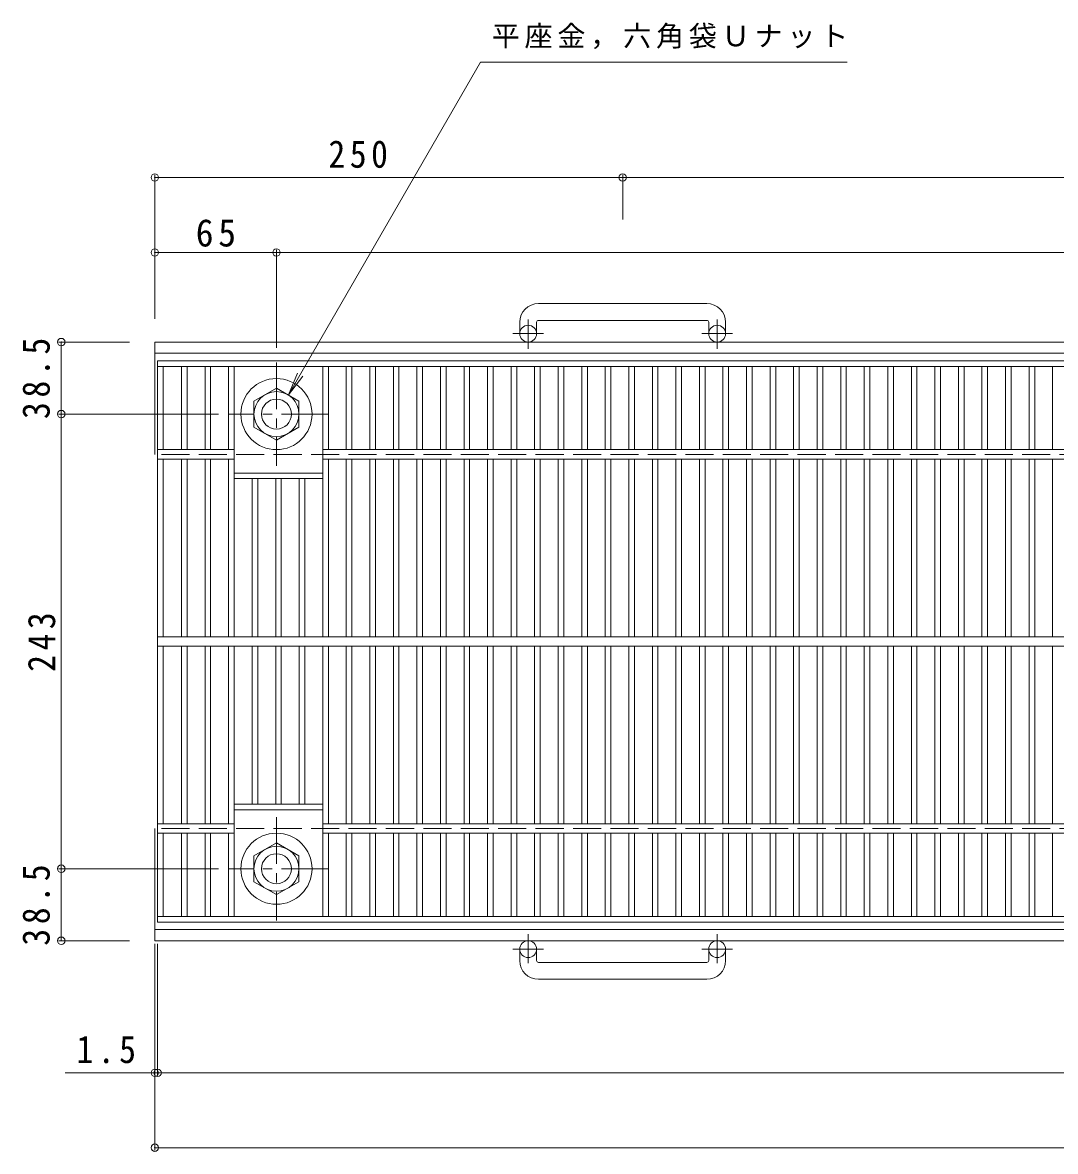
# Model space of a CAD drawing. Units: millimetres at full size, sheet at 1:5; details may follow other scales. Extents: x -927 to 900, y -687 to 625.
# Drawn here: x -927 to -375, y -28 to 575 of the extents above; entities that cross this region are included whole.
import ezdxf

# ---------------------------------------------------------------- set-up
doc = ezdxf.new("R2010")
doc.units = ezdxf.units.MM
doc.header["$LTSCALE"] = 5
doc.header["$PDMODE"] = 32
doc.header["$PDSIZE"] = 4
doc.linetypes.add('CHAIN1', pattern=[8, 5, -1, 1, -1])
doc.linetypes.add('DASHED3', pattern=[4, 3, -1])
for name, color, linetype, lineweight in [('A-1_ピット', 2, 'Continuous', 9), ('A-2_蓋', 3, 'Continuous', 9), ('A-4_寸法', 7, 'Continuous', 9), ('A-E', 7, 'Continuous', 9)]:
    doc.layers.add(name, color=color, linetype=linetype, lineweight=lineweight)
doc.styles.add('ＭＳ ゴシック', font='')
doc.styles.get('ＭＳ ゴシック').set_extended_font_data('MS Gothic')

msp = doc.modelspace()

# ---------------------------------------------------------------- linework, layer by layer
at = {"layer": 'A-1_ピット'}
for p, q in [((-561.457, 425.126), (-651.457, 425.126)), ((-661.457, 415.127), (-661.457, 409.027)), ((-652.457, 415.127), (-652.457, 409.027)), ((-651.457, 416.126), (-561.457, 416.126)), ((-560.457, 415.127), (-560.457, 409.027)), ((-551.457, 415.127), (-551.457, 409.027)), ((-856.457, 344.526), (-856.457, 404.527)), ((291.761, 404.527), (-856.457, 404.527)), ((289.475, 398.526), (-856.457, 398.526)), ((-856.457, 84.526), (-856.457, 144.526)), ((294.305, 90.526), (-856.457, 90.526)), ((291.761, 84.526), (-856.457, 84.526)), ((-661.457, 73.926), (-661.457, 80.026)), ((-652.457, 73.926), (-652.457, 80.026)), ((-560.457, 73.926), (-560.457, 80.026)), ((-551.457, 73.926), (-551.457, 80.026)), ((-651.457, 72.926), (-561.457, 72.926)), ((-561.457, 63.926), (-651.457, 63.926))]:
    msp.add_line(p, q, dxfattribs=at)
at = {"layer": 'A-1_ピット', "linetype": 'CHAIN1'}
for p, q in [((-656.957, 400.919), (-656.957, 416.516)), ((-555.957, 400.919), (-555.957, 416.516)), ((-648.794, 409.027), (-665.201, 409.027)), ((-547.794, 409.027), (-564.201, 409.027)), ((-791.457, 393.663), (-791.457, 338.389)), ((-763.717, 366.026), (-817.037, 366.026)), ((-791.457, 150.663), (-791.457, 95.389)), ((-763.717, 123.026), (-817.037, 123.026)), ((-656.957, 88.133), (-656.957, 72.536)), ((-555.957, 88.133), (-555.957, 72.536)), ((-648.794, 80.026), (-665.201, 80.026)), ((-547.794, 80.026), (-564.201, 80.026))]:
    msp.add_line(p, q, dxfattribs=at)
at = {"layer": 'A-1_ピット', "linetype": 'DASHED3'}
for p, q in [((142.043, 344.526), (-856.457, 344.526)), ((142.043, 144.526), (-856.457, 144.526))]:
    msp.add_line(p, q, dxfattribs=at)
at = {"layer": 'A-1_ピット'}
for points in [[(-803.458, 372.954), (-803.458, 359.098), (-791.457, 352.169), (-779.458, 359.098), (-779.458, 372.954), (-791.457, 379.883)], [(-803.458, 116.098), (-803.458, 129.955), (-791.457, 136.883), (-779.458, 129.955), (-779.458, 116.098), (-791.457, 109.17)]]:
    msp.add_lwpolyline(points, close=True, dxfattribs=at)
for centre, radius in [((-656.957, 409.027), 4.5), ((-555.957, 409.027), 4.5), ((-791.457, 366.026), 19), ((-791.457, 366.026), 12), ((-791.457, 366.026), 8), ((-791.457, 123.026), 19), ((-791.457, 123.026), 12), ((-791.457, 123.026), 8), ((-656.957, 80.026), 4.5), ((-555.957, 80.026), 4.5)]:
    msp.add_circle(centre, radius, dxfattribs=at)
for centre, radius, start, end in [((-651.457, 415.127), 10, 90, 180), ((-561.457, 415.127), 10, 0, 90), ((-651.457, 415.127), 1, 90, 180), ((-561.457, 415.127), 1, 0, 90), ((-651.457, 73.926), 10, 180, 270), ((-651.457, 73.926), 1, 180, 270), ((-561.457, 73.926), 10, 270, 0), ((-561.457, 73.926), 1, 270, 0)]:
    msp.add_arc(centre, radius, start, end, dxfattribs=at)
at = {"layer": 'A-2_蓋'}
for p, q in [((-854.957, 394.527), (142.043, 394.527)), ((-854.957, 391.528), (142.043, 391.528)), ((-851.957, 347.027), (-851.957, 391.528)), ((-842.197, 391.528), (-842.197, 347.027)), ((-839.197, 391.528), (-839.197, 347.027)), ((-829.617, 391.528), (-829.617, 347.027)), ((-826.617, 391.528), (-826.617, 347.027)), ((-817.037, 391.528), (-817.037, 347.027)), ((-814.037, 391.528), (-814.037, 247.027)), ((-766.717, 391.528), (-766.717, 247.027)), ((-763.717, 391.528), (-763.717, 347.027)), ((-754.137, 391.528), (-754.137, 347.027)), ((-751.137, 391.528), (-751.137, 347.027)), ((-741.557, 391.528), (-741.557, 347.027)), ((-738.557, 391.528), (-738.557, 347.027)), ((-728.977, 391.528), (-728.977, 347.027)), ((-725.977, 391.528), (-725.977, 347.027)), ((-716.397, 391.528), (-716.397, 347.027)), ((-713.397, 391.528), (-713.397, 347.027)), ((-703.817, 391.528), (-703.817, 347.027)), ((-700.816, 391.528), (-700.816, 347.027)), ((-691.236, 391.528), (-691.236, 347.027)), ((-688.236, 391.528), (-688.236, 347.027)), ((-678.656, 391.528), (-678.656, 347.027)), ((-675.655, 391.528), (-675.655, 347.027)), ((-666.075, 391.528), (-666.075, 347.027)), ((-663.075, 391.528), (-663.075, 347.027)), ((-653.495, 391.528), (-653.495, 347.027)), ((-650.494, 391.528), (-650.494, 347.027)), ((-640.915, 391.528), (-640.915, 347.027)), ((-637.914, 391.528), (-637.914, 347.027)), ((-628.334, 391.528), (-628.334, 347.027)), ((-625.333, 391.528), (-625.333, 347.027)), ((-615.754, 391.528), (-615.754, 347.027)), ((-612.753, 391.528), (-612.753, 347.027)), ((-603.173, 391.528), (-603.173, 347.027)), ((-600.173, 391.528), (-600.173, 347.027)), ((-590.593, 391.528), (-590.593, 347.027)), ((-587.592, 391.528), (-587.592, 347.027)), ((-578.012, 391.528), (-578.012, 347.027)), ((-575.012, 391.528), (-575.012, 347.027)), ((-565.432, 391.528), (-565.432, 347.027)), ((-562.431, 391.528), (-562.431, 347.027)), ((-552.851, 391.528), (-552.851, 347.027)), ((-549.851, 391.528), (-549.851, 347.027)), ((-540.271, 391.528), (-540.271, 347.027)), ((-537.27, 391.528), (-537.27, 347.027)), ((-527.69, 391.528), (-527.69, 347.027)), ((-524.69, 391.528), (-524.69, 347.027)), ((-515.11, 391.528), (-515.11, 347.027)), ((-512.109, 391.528), (-512.109, 347.027)), ((-502.529, 391.528), (-502.529, 347.027)), ((-499.529, 391.528), (-499.529, 347.027)), ((-489.949, 391.528), (-489.949, 347.027)), ((-486.948, 391.528), (-486.948, 347.027)), ((-477.369, 391.528), (-477.369, 347.027)), ((-474.368, 391.528), (-474.368, 347.027)), ((-464.788, 391.528), (-464.788, 347.027)), ((-461.788, 391.528), (-461.788, 347.027)), ((-452.208, 391.528), (-452.208, 347.027)), ((-449.207, 391.528), (-449.207, 347.027)), ((-439.627, 391.528), (-439.627, 347.027)), ((-436.627, 391.528), (-436.627, 347.027)), ((-427.047, 391.528), (-427.047, 347.027)), ((-424.046, 391.528), (-424.046, 347.027)), ((-414.466, 391.528), (-414.466, 347.027)), ((-411.466, 391.528), (-411.466, 347.027)), ((-401.886, 391.528), (-401.886, 347.027)), ((-398.885, 391.528), (-398.885, 347.027)), ((-389.305, 391.528), (-389.305, 347.027)), ((-386.305, 391.528), (-386.305, 347.027)), ((-376.725, 391.528), (-376.725, 347.027)), ((-854.957, 347.027), (-814.037, 347.027)), ((-766.717, 347.027), (53.984, 347.027)), ((-854.957, 342.027), (-814.037, 342.027)), ((-851.957, 247.027), (-851.957, 342.027)), ((-842.197, 342.027), (-842.197, 247.027)), ((-839.197, 342.027), (-839.197, 247.027)), ((-829.617, 342.027), (-829.617, 247.027)), ((-826.617, 342.027), (-826.617, 247.027)), ((-817.037, 342.027), (-817.037, 247.027)), ((-766.717, 342.027), (53.984, 342.027)), ((-763.717, 342.027), (-763.717, 247.027)), ((-754.137, 342.027), (-754.137, 247.027)), ((-751.137, 342.027), (-751.137, 247.027)), ((-741.557, 342.027), (-741.557, 247.027)), ((-738.557, 342.027), (-738.557, 247.027)), ((-728.977, 342.027), (-728.977, 247.027)), ((-725.977, 342.027), (-725.977, 247.027)), ((-716.397, 342.027), (-716.397, 247.027)), ((-713.397, 342.027), (-713.397, 247.027)), ((-703.817, 342.027), (-703.817, 247.027)), ((-700.816, 342.027), (-700.816, 247.027)), ((-691.236, 342.027), (-691.236, 247.027)), ((-688.236, 342.027), (-688.236, 247.027)), ((-678.656, 342.027), (-678.656, 247.027)), ((-675.655, 342.027), (-675.655, 247.027)), ((-666.075, 342.027), (-666.075, 247.027)), ((-663.075, 342.027), (-663.075, 247.027)), ((-653.495, 342.027), (-653.495, 247.027)), ((-650.494, 342.027), (-650.494, 247.027)), ((-640.915, 342.027), (-640.915, 247.027)), ((-637.914, 342.027), (-637.914, 247.027)), ((-628.334, 342.027), (-628.334, 247.027)), ((-625.333, 342.027), (-625.333, 247.027)), ((-615.754, 342.027), (-615.754, 247.027)), ((-612.753, 342.027), (-612.753, 247.027)), ((-603.173, 342.027), (-603.173, 247.027)), ((-600.173, 342.027), (-600.173, 247.027)), ((-590.593, 342.027), (-590.593, 247.027)), ((-587.592, 342.027), (-587.592, 247.027)), ((-578.012, 342.027), (-578.012, 247.027)), ((-575.012, 342.027), (-575.012, 247.027)), ((-565.432, 342.027), (-565.432, 247.027)), ((-562.431, 342.027), (-562.431, 247.027)), ((-552.851, 342.027), (-552.851, 247.027)), ((-549.851, 342.027), (-549.851, 247.027)), ((-540.271, 342.027), (-540.271, 247.027)), ((-537.27, 342.027), (-537.27, 247.027)), ((-527.69, 342.027), (-527.69, 247.027)), ((-524.69, 342.027), (-524.69, 247.027)), ((-515.11, 342.027), (-515.11, 247.027)), ((-512.109, 342.027), (-512.109, 247.027)), ((-502.529, 342.027), (-502.529, 247.027)), ((-499.529, 342.027), (-499.529, 247.027)), ((-489.949, 342.027), (-489.949, 247.027)), ((-486.948, 342.027), (-486.948, 247.027)), ((-477.369, 342.027), (-477.369, 247.027)), ((-474.368, 342.027), (-474.368, 247.027)), ((-464.788, 342.027), (-464.788, 247.027)), ((-461.788, 342.027), (-461.788, 247.027)), ((-452.208, 342.027), (-452.208, 247.027)), ((-449.207, 342.027), (-449.207, 247.027)), ((-439.627, 342.027), (-439.627, 247.027)), ((-436.627, 342.027), (-436.627, 247.027)), ((-427.047, 342.027), (-427.047, 247.027)), ((-424.046, 342.027), (-424.046, 247.027)), ((-414.466, 342.027), (-414.466, 247.027)), ((-411.466, 342.027), (-411.466, 247.027)), ((-401.886, 342.027), (-401.886, 247.027)), ((-398.885, 342.027), (-398.885, 247.027)), ((-389.305, 342.027), (-389.305, 247.027)), ((-386.305, 342.027), (-386.305, 247.027)), ((-376.725, 342.027), (-376.725, 247.027)), ((-814.037, 334.527), (-766.717, 334.527)), ((-814.037, 331.527), (-766.717, 331.527)), ((-804.456, 331.527), (-804.456, 247.027)), ((-801.457, 331.527), (-801.457, 247.027)), ((-791.877, 331.527), (-791.877, 247.027)), ((-788.877, 331.527), (-788.877, 247.027)), ((-779.297, 331.527), (-779.297, 247.027)), ((-776.297, 331.527), (-776.297, 247.027)), ((-854.957, 247.027), (142.043, 247.027)), ((-854.957, 242.027), (142.043, 242.027)), ((-851.957, 147.027), (-851.957, 242.027)), ((-842.197, 242.027), (-842.197, 147.027)), ((-839.197, 242.027), (-839.197, 147.027)), ((-829.617, 242.027), (-829.617, 147.027)), ((-826.617, 242.027), (-826.617, 147.027)), ((-817.037, 242.027), (-817.037, 147.027)), ((-814.037, 242.027), (-814.037, 97.527)), ((-804.456, 242.027), (-804.456, 157.527)), ((-801.457, 242.027), (-801.457, 157.527)), ((-791.877, 242.027), (-791.877, 157.527)), ((-788.877, 242.027), (-788.877, 157.527)), ((-779.297, 242.027), (-779.297, 157.527)), ((-776.297, 242.027), (-776.297, 157.527)), ((-766.717, 242.027), (-766.717, 97.527)), ((-763.717, 242.027), (-763.717, 147.027)), ((-754.137, 242.027), (-754.137, 147.027)), ((-751.137, 242.027), (-751.137, 147.027)), ((-741.557, 242.027), (-741.557, 147.027)), ((-738.557, 242.027), (-738.557, 147.027)), ((-728.977, 242.027), (-728.977, 147.027)), ((-725.977, 242.027), (-725.977, 147.027)), ((-716.397, 242.027), (-716.397, 147.027)), ((-713.397, 242.027), (-713.397, 147.027)), ((-703.817, 242.027), (-703.817, 147.027)), ((-700.816, 242.027), (-700.816, 147.027)), ((-691.236, 242.027), (-691.236, 147.027)), ((-688.236, 242.027), (-688.236, 147.027)), ((-678.656, 242.027), (-678.656, 147.027)), ((-675.655, 242.027), (-675.655, 147.027)), ((-666.075, 242.027), (-666.075, 147.027)), ((-663.075, 242.027), (-663.075, 147.027)), ((-653.495, 242.027), (-653.495, 147.027)), ((-650.494, 242.027), (-650.494, 147.027)), ((-640.915, 242.027), (-640.915, 147.027)), ((-637.914, 242.027), (-637.914, 147.027)), ((-628.334, 242.027), (-628.334, 147.027)), ((-625.333, 242.027), (-625.333, 147.027)), ((-615.754, 242.027), (-615.754, 147.027)), ((-612.753, 242.027), (-612.753, 147.027)), ((-603.173, 242.027), (-603.173, 147.027)), ((-600.173, 242.027), (-600.173, 147.027)), ((-590.593, 242.027), (-590.593, 147.027)), ((-587.592, 242.027), (-587.592, 147.027)), ((-578.012, 242.027), (-578.012, 147.027)), ((-575.012, 242.027), (-575.012, 147.027)), ((-565.432, 242.027), (-565.432, 147.027)), ((-562.431, 242.027), (-562.431, 147.027)), ((-552.851, 242.027), (-552.851, 147.027)), ((-549.851, 242.027), (-549.851, 147.027)), ((-540.271, 242.027), (-540.271, 147.027)), ((-537.27, 242.027), (-537.27, 147.027)), ((-527.69, 242.027), (-527.69, 147.027)), ((-524.69, 242.027), (-524.69, 147.027)), ((-515.11, 242.027), (-515.11, 147.027)), ((-512.109, 242.027), (-512.109, 147.027)), ((-502.529, 242.027), (-502.529, 147.027)), ((-499.529, 242.027), (-499.529, 147.027)), ((-489.949, 242.027), (-489.949, 147.027)), ((-486.948, 242.027), (-486.948, 147.027)), ((-477.369, 242.027), (-477.369, 147.027)), ((-474.368, 242.027), (-474.368, 147.027)), ((-464.788, 242.027), (-464.788, 147.027)), ((-461.788, 242.027), (-461.788, 147.027)), ((-452.208, 242.027), (-452.208, 147.027)), ((-449.207, 242.027), (-449.207, 147.027)), ((-439.627, 242.027), (-439.627, 147.027)), ((-436.627, 242.027), (-436.627, 147.027)), ((-427.047, 242.027), (-427.047, 147.027)), ((-424.046, 242.027), (-424.046, 147.027)), ((-414.466, 242.027), (-414.466, 147.027)), ((-411.466, 242.027), (-411.466, 147.027)), ((-401.886, 242.027), (-401.886, 147.027)), ((-398.885, 242.027), (-398.885, 147.027)), ((-389.305, 242.027), (-389.305, 147.027)), ((-386.305, 242.027), (-386.305, 147.027)), ((-376.725, 242.027), (-376.725, 147.027)), ((-766.717, 157.527), (-814.037, 157.527)), ((-766.717, 154.527), (-814.037, 154.527)), ((-854.957, 147.027), (-814.037, 147.027)), ((-766.717, 147.027), (53.984, 147.027)), ((-854.957, 142.027), (-814.037, 142.027)), ((-851.957, 97.527), (-851.957, 142.027)), ((-842.197, 142.027), (-842.197, 97.527)), ((-839.197, 142.027), (-839.197, 97.527)), ((-829.617, 142.027), (-829.617, 97.527)), ((-826.617, 142.027), (-826.617, 97.527)), ((-817.037, 142.027), (-817.037, 97.527)), ((-766.717, 142.027), (53.984, 142.027)), ((-763.717, 142.027), (-763.717, 97.527)), ((-754.137, 142.027), (-754.137, 97.527)), ((-751.137, 142.027), (-751.137, 97.527)), ((-741.557, 142.027), (-741.557, 97.527)), ((-738.557, 142.027), (-738.557, 97.527)), ((-728.977, 142.027), (-728.977, 97.527)), ((-725.977, 142.027), (-725.977, 97.527)), ((-716.397, 142.027), (-716.397, 97.527)), ((-713.397, 142.027), (-713.397, 97.527)), ((-703.817, 142.027), (-703.817, 97.527)), ((-700.816, 142.027), (-700.816, 97.527)), ((-691.236, 142.027), (-691.236, 97.527)), ((-688.236, 142.027), (-688.236, 97.527)), ((-678.656, 142.027), (-678.656, 97.527)), ((-675.655, 142.027), (-675.655, 97.527)), ((-666.075, 142.027), (-666.075, 97.527)), ((-663.075, 142.027), (-663.075, 97.527)), ((-653.495, 142.027), (-653.495, 97.527)), ((-650.494, 142.027), (-650.494, 97.527)), ((-640.915, 142.027), (-640.915, 97.527)), ((-637.914, 142.027), (-637.914, 97.527)), ((-628.334, 142.027), (-628.334, 97.527)), ((-625.333, 142.027), (-625.333, 97.527)), ((-615.754, 142.027), (-615.754, 97.527)), ((-612.753, 142.027), (-612.753, 97.527)), ((-603.173, 142.027), (-603.173, 97.527)), ((-600.173, 142.027), (-600.173, 97.527)), ((-590.593, 142.027), (-590.593, 97.527)), ((-587.592, 142.027), (-587.592, 97.527)), ((-578.012, 142.027), (-578.012, 97.527)), ((-575.012, 142.027), (-575.012, 97.527)), ((-565.432, 142.027), (-565.432, 97.527)), ((-562.431, 142.027), (-562.431, 97.527)), ((-552.851, 142.027), (-552.851, 97.527)), ((-549.851, 142.027), (-549.851, 97.527)), ((-540.271, 142.027), (-540.271, 97.527)), ((-537.27, 142.027), (-537.27, 97.527)), ((-527.69, 142.027), (-527.69, 97.527)), ((-524.69, 142.027), (-524.69, 97.527)), ((-515.11, 142.027), (-515.11, 97.527)), ((-512.109, 142.027), (-512.109, 97.527)), ((-502.529, 142.027), (-502.529, 97.527)), ((-499.529, 142.027), (-499.529, 97.527)), ((-489.949, 142.027), (-489.949, 97.527)), ((-486.948, 142.027), (-486.948, 97.527)), ((-477.369, 142.027), (-477.369, 97.527)), ((-474.368, 142.027), (-474.368, 97.527)), ((-464.788, 142.027), (-464.788, 97.527)), ((-461.788, 142.027), (-461.788, 97.527)), ((-452.208, 142.027), (-452.208, 97.527)), ((-449.207, 142.027), (-449.207, 97.527)), ((-439.627, 142.027), (-439.627, 97.527)), ((-436.627, 142.027), (-436.627, 97.527)), ((-427.047, 142.027), (-427.047, 97.527)), ((-424.046, 142.027), (-424.046, 97.527)), ((-414.466, 142.027), (-414.466, 97.527)), ((-411.466, 142.027), (-411.466, 97.527)), ((-401.886, 142.027), (-401.886, 97.527)), ((-398.885, 142.027), (-398.885, 97.527)), ((-389.305, 142.027), (-389.305, 97.527)), ((-386.305, 142.027), (-386.305, 97.527)), ((-376.725, 142.027), (-376.725, 97.527)), ((142.043, 97.527), (-854.957, 97.527))]:
    msp.add_line(p, q, dxfattribs=at)
msp.add_lwpolyline([(142.043, 94.527), (-854.957, 94.527), (-854.957, 394.527)], dxfattribs=at)
at = {"layer": 'A-4_寸法'}
for p, q in [((-856.457, 417.027), (-856.457, 493.982)), ((-856.457, 492.482), (291.761, 492.482)), ((-606.457, 470.013), (-606.457, 493.982)), ((-791.457, 453.893), (-791.457, 401.528)), ((-856.457, 452.393), (-791.457, 452.393)), ((-791.457, 452.393), (78.544, 452.393)), ((-869.957, 404.527), (-907.957, 404.527)), ((-906.457, 84.526), (-906.457, 404.527)), ((-822.471, 366.026), (-907.957, 366.026)), ((-822.471, 123.026), (-907.957, 123.026)), ((-869.957, 84.526), (-907.957, 84.526)), ((-856.457, 82.889), (-856.457, -27.574)), ((-854.957, 82.889), (-854.957, 12.426)), ((-904.446, 13.926), (291.761, 13.926)), ((-856.457, -26.074), (291.761, -26.074))]:
    msp.add_line(p, q, dxfattribs=at)
for p in [(-856.457, 492.482), (-606.457, 492.482), (-856.457, 452.393), (-791.457, 452.393), (-906.457, 404.527), (-906.457, 366.026), (-906.457, 123.026), (-906.457, 84.526), (-856.457, 13.926), (-854.957, 13.926), (-856.457, -26.074)]:
    msp.add_point(p, dxfattribs=at)
at = {"layer": 'A-E'}
for q in [(-780.172, 387.967), (-777.346, 386.335)]:
    msp.add_line((-784.956, 376.418), q, dxfattribs=at)
msp.add_lwpolyline([(-784.956, 376.418), (-682.383, 554.171), (-486.439, 554.171)], dxfattribs=at)

# ---------------------------------------------------------------- texts
at = {"layer": 'A-4_寸法', "color": 2, "char_height": 14.66, "attachment_point": 7, "style": 'ＭＳ ゴシック'}
for s, insert in [('\\T1.27;\\W0.9;250', (-763.672, 497.482)), ('\\T1.27;\\W0.95;65', (-834.582, 455.393)), ('\\T1.27;\\W0.9;1.5', (-898.305, 18.926))]:
    msp.add_mtext(s, dxfattribs=dict(at, insert=insert))
at = {"layer": 'A-4_寸法', "color": 2, "char_height": 14.66, "attachment_point": 7, "rotation": 90, "style": 'ＭＳ ゴシック'}
for s, insert in [('\\T1.28;\\W0.9;38.5', (-912.392, 363.401)), ('\\T1.27;\\W0.9;243', (-909.457, 228.276)), ('\\T1.28;\\W0.9;38.5', (-912.392, 81.901))]:
    msp.add_mtext(s, dxfattribs=dict(at, insert=insert))
at = {"layer": 'A-E', "insert": (-676.439, 561.053), "char_height": 11, "attachment_point": 7, "style": 'ＭＳ ゴシック'}
msp.add_mtext('\\T1.17;平座金，六角袋Ｕナット', dxfattribs=at)

doc.saveas('drawing.dxf')
